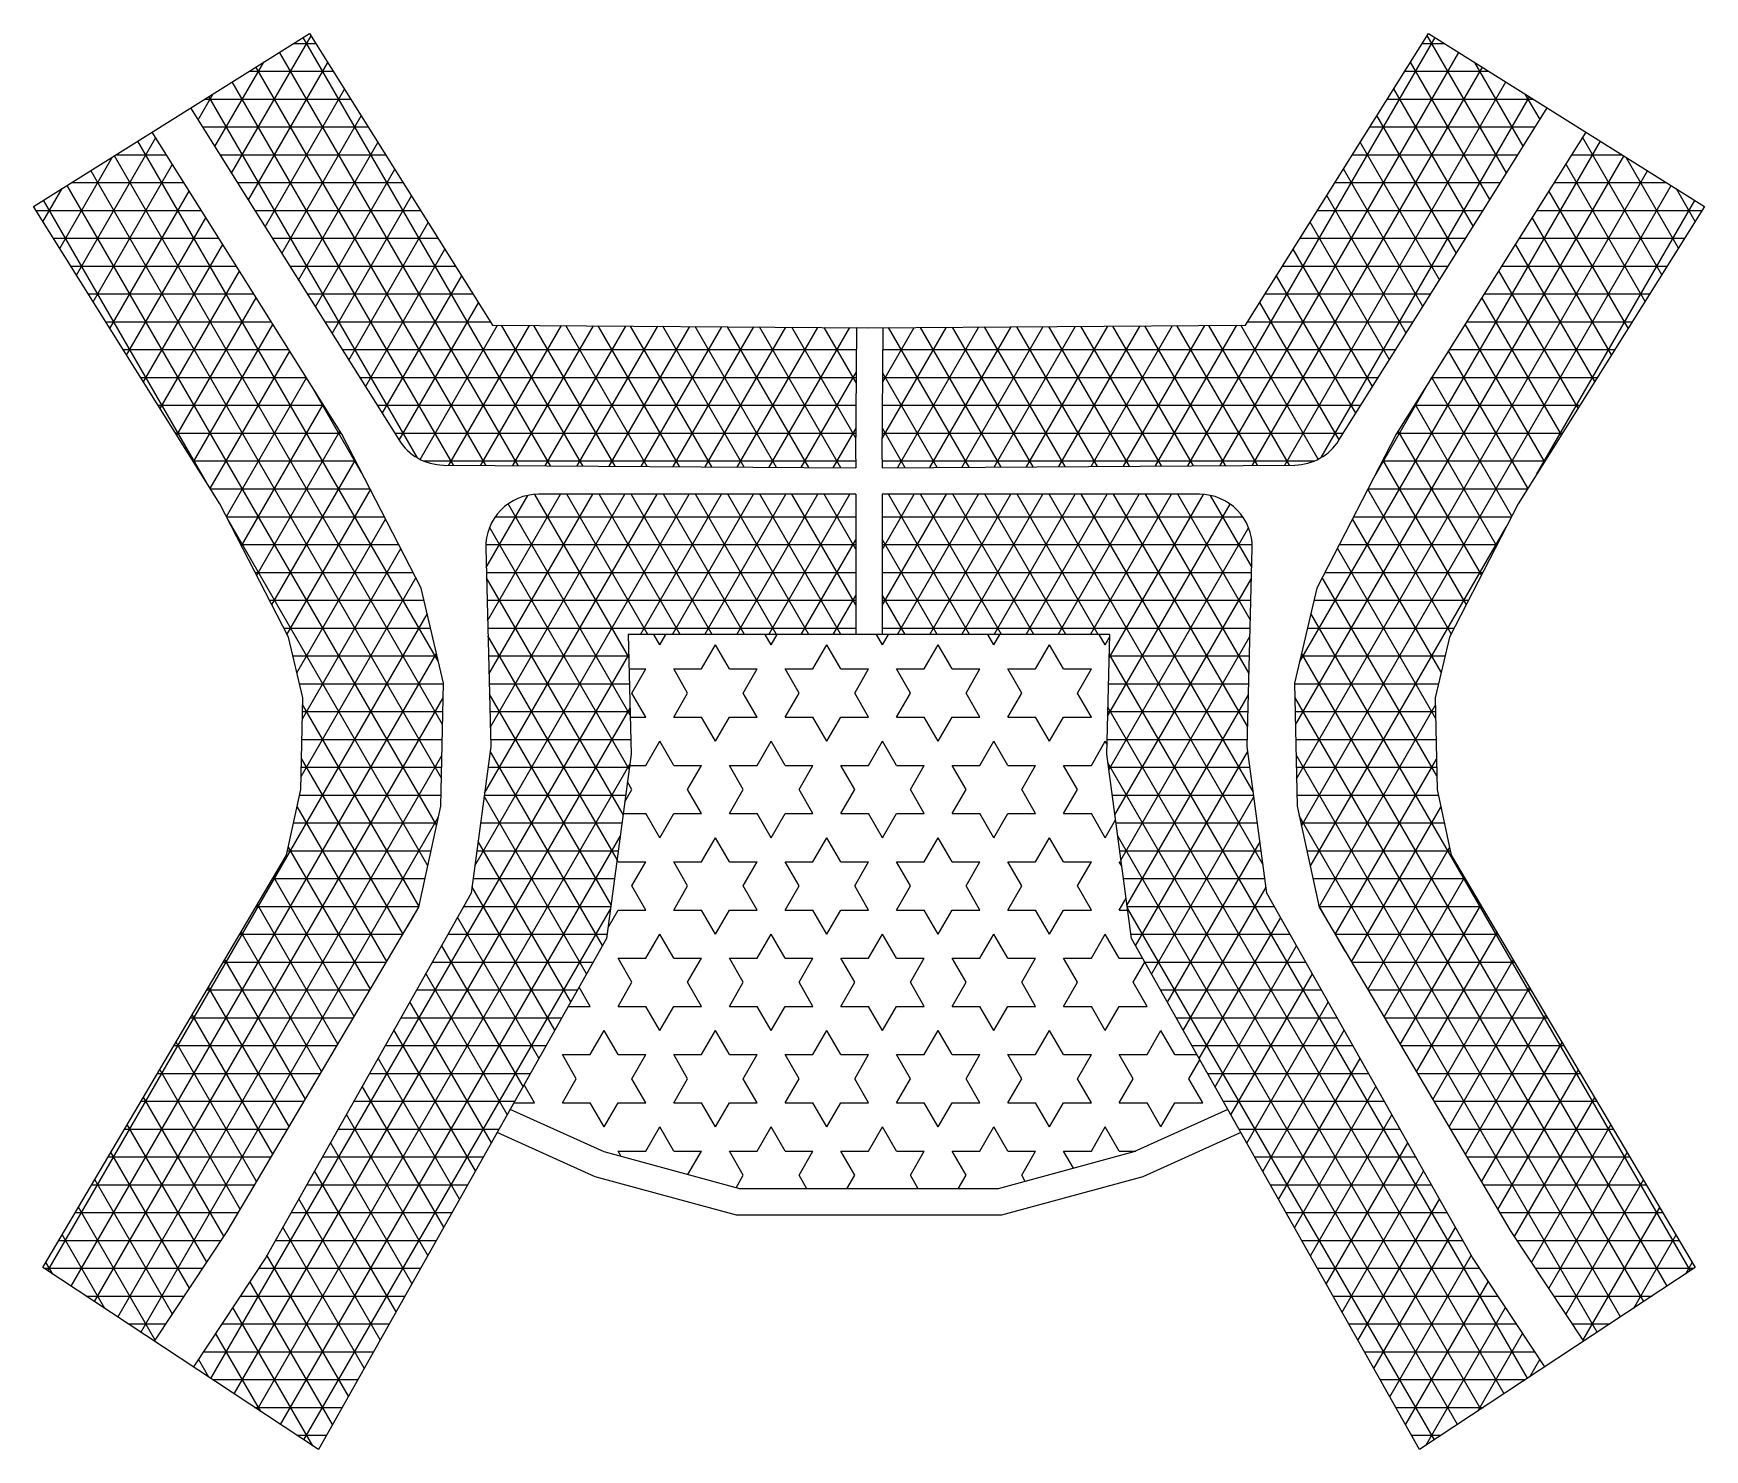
# Model space of a CAD drawing. Header units: millimetres. Extents: x 1813 to 4610, y 1319 to 2657.
# Drawn here: x 1812.9 to 2003.5, y 1357.3 to 1518.8 of the extents above; entities that cross this region are included whole.
import ezdxf

# ---------------------------------------------------------------- set-up
doc = ezdxf.new("R2010")
doc.units = ezdxf.units.MM

msp = doc.modelspace()

# ---------------------------------------------------------------- hatches: boundary and pattern name
h = msp.add_hatch()
h.set_pattern_fill('NET3', color=256)
h.paths.add_polyline_path([(1848.09, 1473.09), (1834.45, 1494.84), (1826.49, 1507.55), (1812.93, 1499.05), (1834.18, 1465.16), (1842.03, 1449.95), (1843.65, 1443), (1843.44, 1432.54), (1841.81, 1425.06), (1813.99, 1378.04), (1826.73, 1369.62), (1835.02, 1382.16), (1856.9, 1419.14), (1859.41, 1430.66), (1859.69, 1444.69), (1857.15, 1455.52)])
h.paths.add_polyline_path([(1906.83, 1485.24), (1865.28, 1485.53), (1844.42, 1518.8), (1830.86, 1510.3), (1838.83, 1497.59), (1854.64, 1472.39, 0.256333), (1859.68, 1469.57), (1906.72, 1469.24), (1906.72, 1470.24)])
h.paths.add_polyline_path([(1977.61, 1497.59), (1985.58, 1510.3), (1972.03, 1518.8), (1951.17, 1485.53), (1909.83, 1485.24), (1909.72, 1470.22), (1909.72, 1469.24), (1956.77, 1469.57, 0.256333), (1961.81, 1472.39)])
h.paths.add_polyline_path([(1982.26, 1465.16), (2003.51, 1499.05), (1989.96, 1507.55), (1981.99, 1494.84), (1968.35, 1473.09), (1959.29, 1455.52), (1956.76, 1444.69), (1957.04, 1430.66), (1959.55, 1419.14), (1981.43, 1382.16), (1989.71, 1369.62), (2002.46, 1378.04), (1974.63, 1425.06), (1973, 1432.54), (1972.79, 1443), (1974.42, 1449.95)])
h.paths.add_polyline_path([(1951.92, 1460.08, 0.421515), (1945.92, 1466.23), (1909.72, 1466.23), (1909.72, 1465.23), (1909.72, 1450.23), (1935.67, 1450.23), (1935.33, 1436.59), (1938.15, 1415.57), (1971.01, 1357.27), (1985.28, 1366.69), (1977.03, 1379.18), (1953.6, 1420.74), (1951.36, 1437.46)])
h.paths.add_polyline_path([(1906.72, 1465.23), (1906.72, 1466.23), (1870.52, 1466.23, 0.421515), (1864.52, 1460.08), (1865.09, 1437.46), (1862.84, 1420.74), (1839.42, 1379.18), (1831.17, 1366.69), (1845.43, 1357.27), (1878.29, 1415.57), (1881.11, 1436.59), (1880.77, 1450.23), (1906.72, 1450.23)])
h = msp.add_hatch()
h.set_pattern_fill('STARS', color=256)
h.paths.add_polyline_path([(1935.33, 1436.59), (1935.67, 1450.23), (1908.22, 1450.23), (1880.77, 1450.23), (1881.11, 1436.59), (1878.29, 1415.57), (1867.3, 1396.06), (1878.01, 1391.22), (1893.51, 1387.02), (1908.22, 1387.02), (1922.94, 1387.02), (1938.43, 1391.22), (1949.15, 1396.06), (1938.15, 1415.57)])

# ---------------------------------------------------------------- linework, layer by layer
for p, q in [((1906.72, 1470.24), (1906.83, 1485.24)), ((1909.72, 1470.22), (1909.83, 1485.22)), ((1906.72, 1470.24), (1906.72, 1469.24)), ((1909.72, 1470.22), (1909.72, 1469.24)), ((1906.72, 1466.23), (1906.72, 1465.23)), ((1909.72, 1466.23), (1909.72, 1465.23)), ((1906.72, 1465.23), (1906.72, 1450.23)), ((1909.72, 1465.23), (1909.72, 1450.23))]:
    msp.add_line(p, q)
msp.add_lwpolyline([(1908.22, 1450.23), (1880.77, 1450.23), (1881.11, 1436.59), (1878.29, 1415.57), (1845.43, 1357.27), (1813.99, 1378.04), (1841.81, 1425.06), (1843.44, 1432.54), (1843.65, 1443), (1842.03, 1449.95), (1834.18, 1465.16), (1812.93, 1499.05), (1844.42, 1518.8), (1865.28, 1485.53), (1908.22, 1485.23), (1951.17, 1485.53), (1972.03, 1518.8), (2003.51, 1499.05), (1982.26, 1465.16), (1974.42, 1449.95), (1972.79, 1443), (1973, 1432.54), (1974.63, 1425.06), (2002.46, 1378.04), (1971.01, 1357.27), (1938.15, 1415.57), (1935.33, 1436.59), (1935.67, 1450.23)], close=True)
for points in [[(1830.86, 1510.3), (1838.83, 1497.59), (1854.64, 1472.39, 0.256333), (1859.68, 1469.57), (1906.72, 1469.24)], [(1909.72, 1469.24), (1956.77, 1469.57, 0.256333), (1961.81, 1472.39), (1977.61, 1497.59), (1985.58, 1510.3)], [(1906.72, 1466.23), (1870.52, 1466.23, 0.421515), (1864.52, 1460.08), (1865.09, 1437.46), (1862.84, 1420.74), (1839.42, 1379.18), (1831.17, 1366.69)], [(1985.28, 1366.69), (1977.03, 1379.18), (1953.6, 1420.74), (1951.36, 1437.46), (1951.92, 1460.08, 0.421515), (1945.92, 1466.23), (1909.72, 1466.23)]]:
    msp.add_lwpolyline(points, format="xyb")
for points in [[(1826.73, 1369.62), (1835.02, 1382.16), (1856.9, 1419.14), (1859.41, 1430.66), (1859.69, 1444.69), (1857.15, 1455.52), (1848.09, 1473.09), (1834.45, 1494.84), (1826.49, 1507.55)], [(1989.96, 1507.55), (1981.99, 1494.84), (1968.35, 1473.09), (1959.29, 1455.52), (1956.76, 1444.69), (1957.04, 1430.66), (1959.55, 1419.14), (1981.43, 1382.16), (1989.71, 1369.62)], [(1949.15, 1396.06), (1938.43, 1391.22), (1922.94, 1387.02), (1908.22, 1387.02), (1893.51, 1387.02), (1878.01, 1391.22), (1867.3, 1396.06)], [(1950.62, 1393.44), (1939.45, 1388.38), (1923.34, 1384.02), (1908.22, 1384.02), (1893.11, 1384.02), (1877, 1388.38), (1865.82, 1393.44)]]:
    msp.add_lwpolyline(points)

doc.saveas('drawing.dxf')
